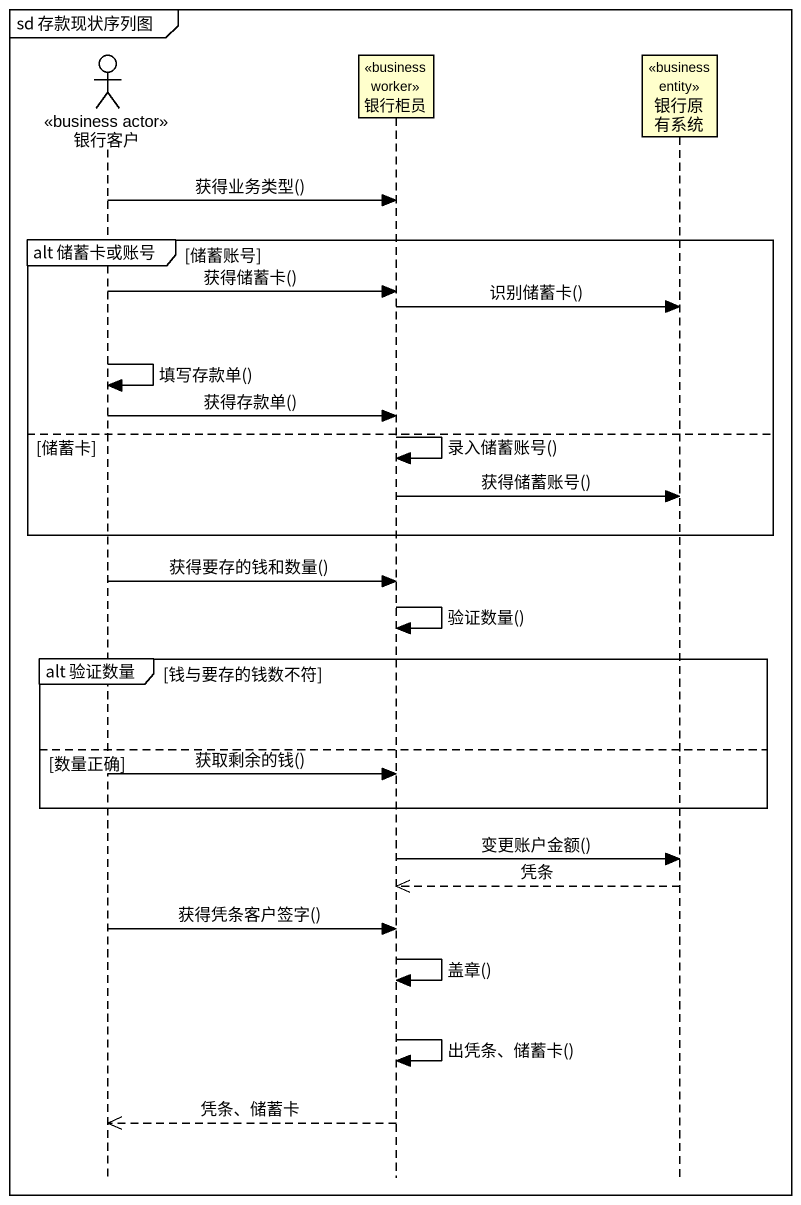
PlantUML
@startuml
mainframe sd 存款现状序列图
hide footbox
actor 银行客户 <<business actor>>
participant 银行柜员 <<business worker>>
participant 银行原有系统 <<business entity>>

银行客户 -> 银行柜员 : 获得业务类型()
group alt 储蓄卡或账号 [储蓄账号]
  银行客户 -> 银行柜员 : 获得储蓄卡()
  银行柜员 -> 银行原有系统 : 识别储蓄卡()
  银行客户 -> 银行客户 : 填写存款单()
  银行客户 -> 银行柜员 : 获得存款单()
else 储蓄卡
  银行柜员 -> 银行柜员 : 录入储蓄账号()
  银行柜员 -> 银行原有系统 : 获得储蓄账号()
end
银行客户 -> 银行柜员 : 获得要存的钱和数量()
银行柜员 -> 银行柜员 : 验证数量()
group alt 验证数量 [钱与要存的钱数不符]
else 数量正确
  银行客户 -> 银行柜员 : 获取剩余的钱()
end
银行柜员 -> 银行原有系统 : 变更账户金额()
银行原有系统 -->> 银行柜员 : 凭条
银行客户 -> 银行柜员 : 获得凭条客户签字()
银行柜员 -> 银行柜员 : 盖章()
银行柜员 -> 银行柜员 : 出凭条、储蓄卡()
银行柜员 -->> 银行客户 : 凭条、储蓄卡
@enduml
